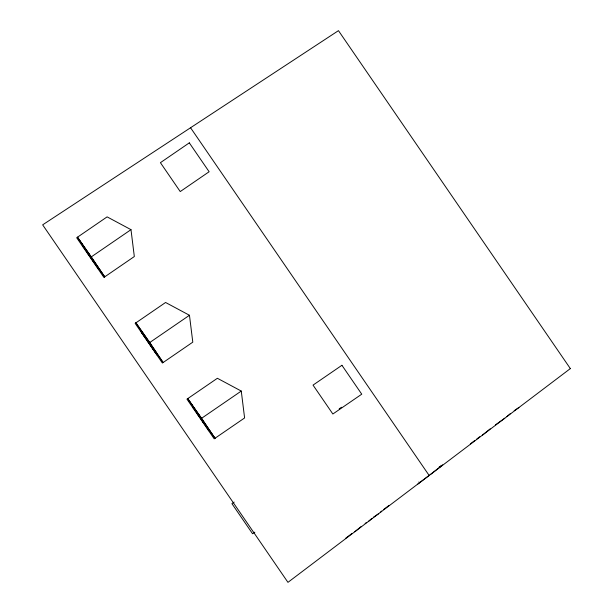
<?xml version="1.0" encoding="UTF-8"?>
<svg xmlns="http://www.w3.org/2000/svg" width="613" height="613" viewBox="0 0 613 613"><rect width="100%" height="100%" fill="white"/><g stroke="black" fill="none" stroke-linecap="round" stroke-linejoin="round"><path stroke-width="0.92" d="M345.724 538.199L351.77 533.624M361.356 526.368L354.766 531.785M365.126 523.517L366.635 522.368M371.884 518.399L368.467 521.41M373.332 517.303L378.612 513.732M381.57 511.066L380.321 512.437M383.746 509.426L388.818 505.579M442.663 464.823L430.786 474.232M470.347 443.866L474.692 440.578M476.868 438.931L479.764 436.732M490.178 428.855L482.408 435.161M495.519 424.817L504.775 418.227M510.384 413.56L506.813 416.687M514.161 410.702L518.889 407.545M82.234 245.836L82.954 245.338M82.832 246.572L83.468 246.135M83.276 247.177L83.881 246.763M87.437 253.246L88.042 252.832M87.851 253.882L88.487 253.445M88.295 254.495L88.893 254.081M91.322 256.87L104.677 276.884L77.453 237.216L91.322 256.87L130.99 229.66L134.324 256.541L103.911 277.413L76.686 237.744L107.106 216.872L130.99 229.66M92.456 260.563L93.061 260.15M92.862 261.192L93.505 260.755M93.306 261.805L93.912 261.391M97.475 267.873L98.072 267.46M97.881 268.509L98.524 268.065M98.356 269.322L99.076 268.831M140.714 331.449L141.434 330.951M141.304 332.185L141.94 331.748M146.323 339.495L146.959 339.058M135.925 322.829L149.794 342.491L189.463 315.274L192.796 342.154L162.384 363.026L135.159 323.358L165.579 302.485L189.463 315.274M151.334 346.805L151.978 346.368M156.353 354.122L156.997 353.686M156.828 354.942L157.549 354.444M192.513 407.239L193.233 406.748M193.11 407.974L193.746 407.538M193.555 408.587L194.16 408.174M197.715 414.656L198.321 414.242M198.129 415.292L198.765 414.848M198.574 415.898L199.171 415.484M201.6 418.281L214.956 438.295L187.685 398.657L201.6 418.281L241.269 391.063L244.602 417.951L214.19 438.824L186.965 399.147L217.385 378.275L241.269 391.063M202.734 421.966L203.34 421.552M203.141 422.602L203.784 422.165M203.585 423.215L204.19 422.801M207.753 429.276L208.351 428.862M208.159 429.912L208.803 429.475M208.635 430.732L209.355 430.242M339.211 408.833L341.525 407.247M234.197 502.093L231.921 503.656L252.564 533.739L254.832 532.176M440.9 465.313L441.513 466.118M439.268 466.547L439.881 467.351M429.652 475.09L417.882 484.009M418.901 481.964L419.507 482.768M190.559 127.742L429.154 475.473M77.407 237.246L104.631 276.923M135.879 322.859L163.104 362.536L149.794 342.491M83.69 246.893L87.835 252.977M88.686 254.219L92.87 260.272M93.72 261.521L97.865 267.597M187.731 398.626L214.956 438.295M147.181 339.824L151.342 345.893L147.158 339.832M83.468 247.054L87.644 253.108M88.502 254.349L92.647 260.433M93.498 261.674L97.682 267.728M146.116 338.721L141.955 332.652L146.101 338.728M146.974 339.962L151.135 346.031L146.951 339.977M193.969 408.304L198.114 414.38M198.987 415.614L203.133 421.698M203.999 422.924L208.144 429.008M193.762 408.442L197.907 414.526M198.781 415.76L202.926 421.836M203.792 423.07L207.937 429.154M570.343 368.597L287.957 582.35L42.657 224.841L338.46 30.65L570.343 368.597M189.31 142.852L160.414 162.675L180.237 191.57L209.133 171.747L189.31 142.852M142.354 332.376L141.749 332.79L145.909 338.859L146.515 338.445L142.354 332.376M147.365 339.694L146.768 340.108L150.928 346.176L151.534 345.763L147.365 339.694M152.384 347.004L151.779 347.418L155.947 353.486L156.545 353.073L152.384 347.004M341.931 365.287L313.036 385.11L332.859 414.005L361.754 394.182L341.931 365.287M146.323 338.575L142.162 332.507L146.308 338.591M156.361 353.203L152.2 347.134L156.338 353.211M156.154 353.341L151.993 347.28L156.131 353.356"/></g></svg>
